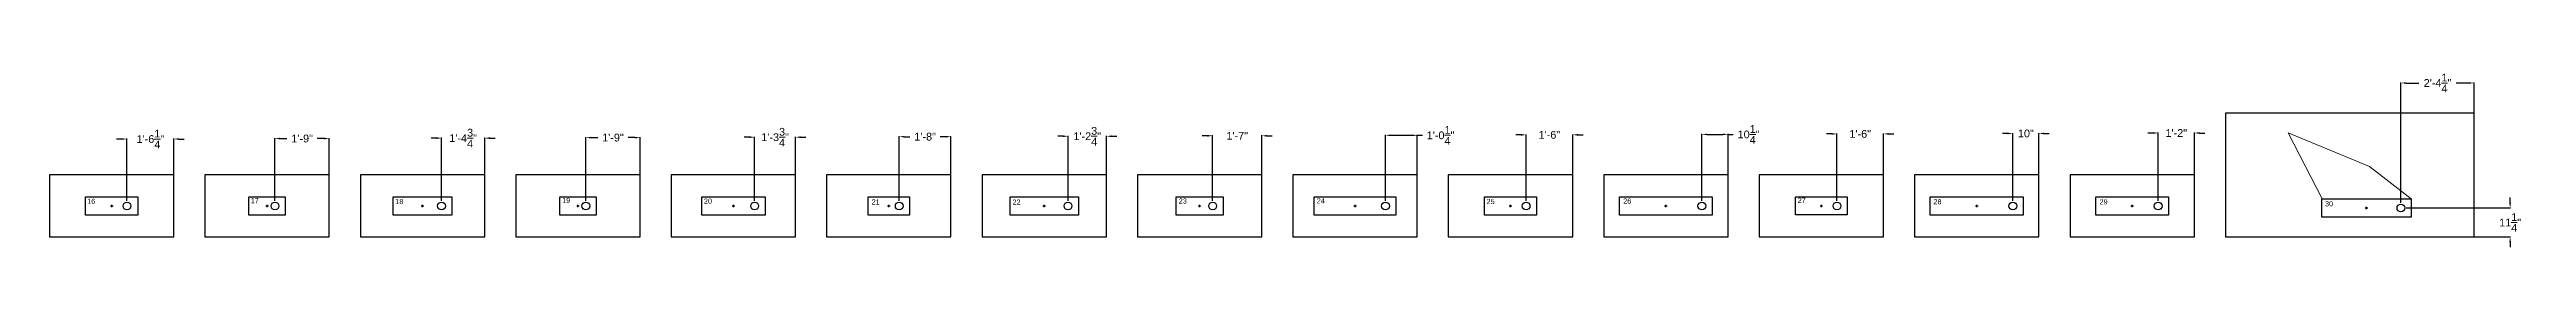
# Model space of a CAD drawing. Header units: inches. Extents: x -1683 to 11264, y -1696 to 4470.
# Drawn here: x 23 to 979, y 906 to 973 of the extents above; entities that cross this region are included whole.
import ezdxf

# ---------------------------------------------------------------- set-up
doc = ezdxf.new("R2010")
doc.units = ezdxf.units.IN
doc.header["$MEASUREMENT"] = 0
doc.header["$PDMODE"] = 2
doc.header["$PDSIZE"] = 0.5
doc.layers.add('Anchoring', color=1, linetype='Continuous')
doc.layers.add('Annotation', color=7, linetype='Continuous', lineweight=9)
doc.styles.get("Standard").update_dxf_attribs({"font": 'Arial.ttf'})
doc.dimstyles.get("Standard").update_dxf_attribs({"dimtxt": 3, "dimasz": 2, "dimexe": 0.18, "dimexo": 2, "dimgap": 2, "dimtad": 0, "dimtih": 1, "dimtoh": 1, "dimzin": 0, "dimdsep": 46, "dimlunit": 4, "dimtxsty": 'Standard', "dimcen": 0.09, "dimadec": 0, "dimazin": 0, "dimtfac": 1, "dimtofl": 0, "dimtmove": 0, "dimatfit": 3, "dimfxl": 1, "dimtolj": 1, "dimtzin": 0, "dimarcsym": 0})

# ---------------------------------------------------------------- blocks, each defined once
blk = doc.blocks.new('*D3049')
at = {"layer": 'Annotation', "color": 0, "lineweight": -2, "transparency": 16777216}
for p, q in [((50.42, 948.08), (48.42, 948.08)), ((52.42, 924.17), (52.42, 948.26)), ((70.55, 924.17), (70.55, 948.26)), ((72.55, 948.08), (74.55, 948.08))]:
    blk.add_line(p, q, dxfattribs=at)
at = {"layer": 'Annotation', "color": 0, "transparency": 16777216}
for points in [[(50.42, 948.42), (50.42, 947.75), (52.42, 948.08)], [(72.55, 948.42), (72.55, 947.75), (70.55, 948.08)]]:
    blk.add_solid(points, dxfattribs=at)
at = {"layer": 'Annotation', "color": 0, "transparency": 16777216, "insert": (61.48, 948.08), "char_height": 3, "attachment_point": 5}
blk.add_mtext('\\A1;1\'-6{\\H1.000000x;\\S1/4;}"', dxfattribs=at)
blk = doc.blocks.new('*D3050')
at = {"layer": 'Annotation', "color": 0, "lineweight": -2, "transparency": 16777216}
for p, q in [((109.57, 924.17), (109.57, 948.44)), ((111.57, 948.26), (114.21, 948.26)), ((128.55, 948.26), (125.91, 948.26)), ((130.55, 924.17), (130.55, 948.44))]:
    blk.add_line(p, q, dxfattribs=at)
at = {"layer": 'Annotation', "color": 0, "transparency": 16777216}
for points in [[(111.57, 948.6), (111.57, 947.93), (109.57, 948.26)], [(128.55, 948.6), (128.55, 947.93), (130.55, 948.26)]]:
    blk.add_solid(points, dxfattribs=at)
at = {"layer": 'Annotation', "color": 0, "transparency": 16777216, "insert": (120.06, 948.26), "char_height": 3, "attachment_point": 5}
blk.add_mtext('\\A1;1\'-9"', dxfattribs=at)
blk = doc.blocks.new('*D3051')
at = {"layer": 'Annotation', "color": 0, "lineweight": -2, "transparency": 16777216}
for p, q in [((171.88, 948.44), (169.88, 948.44)), ((173.88, 924.17), (173.88, 948.62)), ((190.55, 924.17), (190.55, 948.62)), ((192.55, 948.44), (194.55, 948.44))]:
    blk.add_line(p, q, dxfattribs=at)
at = {"layer": 'Annotation', "color": 0, "transparency": 16777216}
for points in [[(171.88, 948.78), (171.88, 948.11), (173.88, 948.44)], [(192.55, 948.78), (192.55, 948.11), (190.55, 948.44)]]:
    blk.add_solid(points, dxfattribs=at)
at = {"layer": 'Annotation', "color": 0, "transparency": 16777216, "insert": (182.22, 948.44), "char_height": 3, "attachment_point": 5}
blk.add_mtext('\\A1;1\'-4{\\H1.000000x;\\S3/4;}"', dxfattribs=at)
blk = doc.blocks.new('*D3052')
at = {"layer": 'Annotation', "color": 0, "lineweight": -2, "transparency": 16777216}
for p, q in [((229.57, 924.17), (229.57, 948.8)), ((231.57, 948.62), (234.21, 948.62)), ((248.55, 948.62), (245.91, 948.62)), ((250.55, 924.17), (250.55, 948.8))]:
    blk.add_line(p, q, dxfattribs=at)
at = {"layer": 'Annotation', "color": 0, "transparency": 16777216}
for points in [[(231.57, 948.96), (231.57, 948.29), (229.57, 948.62)], [(248.55, 948.96), (248.55, 948.29), (250.55, 948.62)]]:
    blk.add_solid(points, dxfattribs=at)
at = {"layer": 'Annotation', "color": 0, "transparency": 16777216, "insert": (240.06, 948.62), "char_height": 3, "attachment_point": 5}
blk.add_mtext('\\A1;1\'-9"', dxfattribs=at)
blk = doc.blocks.new('*D3053')
at = {"layer": 'Annotation', "color": 0, "lineweight": -2, "transparency": 16777216}
for p, q in [((292.74, 948.8), (290.74, 948.8)), ((294.74, 924.17), (294.74, 948.98)), ((310.55, 924.17), (310.55, 948.98)), ((312.55, 948.8), (314.55, 948.8))]:
    blk.add_line(p, q, dxfattribs=at)
at = {"layer": 'Annotation', "color": 0, "transparency": 16777216}
for points in [[(292.74, 949.14), (292.74, 948.47), (294.74, 948.8)], [(312.55, 949.14), (312.55, 948.47), (310.55, 948.8)]]:
    blk.add_solid(points, dxfattribs=at)
at = {"layer": 'Annotation', "color": 0, "transparency": 16777216, "insert": (302.65, 948.8), "char_height": 3, "attachment_point": 5}
blk.add_mtext('\\A1;1\'-3{\\H1.000000x;\\S3/4;}"', dxfattribs=at)
blk = doc.blocks.new('*D3054')
at = {"layer": 'Annotation', "color": 0, "lineweight": -2, "transparency": 16777216}
for p, q in [((350.57, 924.17), (350.57, 949.16)), ((352.57, 948.98), (354.71, 948.98)), ((368.55, 948.98), (366.41, 948.98)), ((370.55, 924.17), (370.55, 949.16))]:
    blk.add_line(p, q, dxfattribs=at)
at = {"layer": 'Annotation', "color": 0, "transparency": 16777216}
for points in [[(352.57, 949.32), (352.57, 948.65), (350.57, 948.98)], [(368.55, 949.32), (368.55, 948.65), (370.55, 948.98)]]:
    blk.add_solid(points, dxfattribs=at)
at = {"layer": 'Annotation', "color": 0, "transparency": 16777216, "insert": (360.56, 948.98), "char_height": 3, "attachment_point": 5}
blk.add_mtext('\\A1;1\'-8"', dxfattribs=at)
blk = doc.blocks.new('*D3055')
at = {"layer": 'Annotation', "color": 0, "lineweight": -2, "transparency": 16777216}
for p, q in [((413.75, 949.16), (411.75, 949.16)), ((415.75, 924.17), (415.75, 949.34)), ((430.55, 924.17), (430.55, 949.34)), ((432.55, 949.16), (434.55, 949.16))]:
    blk.add_line(p, q, dxfattribs=at)
at = {"layer": 'Annotation', "color": 0, "transparency": 16777216}
for points in [[(413.75, 949.5), (413.75, 948.83), (415.75, 949.16)], [(432.55, 949.5), (432.55, 948.83), (430.55, 949.16)]]:
    blk.add_solid(points, dxfattribs=at)
at = {"layer": 'Annotation', "color": 0, "transparency": 16777216, "insert": (423.15, 949.16), "char_height": 3, "attachment_point": 5}
blk.add_mtext('\\A1;1\'-2{\\H1.000000x;\\S3/4;}"', dxfattribs=at)
blk = doc.blocks.new('*D3056')
at = {"layer": 'Annotation', "color": 0, "lineweight": -2, "transparency": 16777216}
for p, q in [((469.57, 949.34), (467.57, 949.34)), ((471.57, 924.17), (471.57, 949.52)), ((490.55, 924.17), (490.55, 949.52)), ((492.55, 949.34), (494.55, 949.34))]:
    blk.add_line(p, q, dxfattribs=at)
at = {"layer": 'Annotation', "color": 0, "transparency": 16777216}
for points in [[(469.57, 949.68), (469.57, 949.01), (471.57, 949.34)], [(492.55, 949.68), (492.55, 949.01), (490.55, 949.34)]]:
    blk.add_solid(points, dxfattribs=at)
at = {"layer": 'Annotation', "color": 0, "transparency": 16777216, "insert": (481.06, 949.34), "char_height": 3, "attachment_point": 5}
blk.add_mtext('\\A1;1\'-7"', dxfattribs=at)
blk = doc.blocks.new('*D3057')
at = {"layer": 'Annotation', "color": 0, "lineweight": -2, "transparency": 16777216}
for p, q in [((538.28, 924.17), (538.28, 949.7)), ((540.28, 949.52), (548.55, 949.52)), ((550.55, 924.17), (550.55, 949.7)), ((550.55, 949.52), (552.55, 949.52))]:
    blk.add_line(p, q, dxfattribs=at)
at = {"layer": 'Annotation', "color": 0, "transparency": 16777216}
for points in [[(540.28, 949.86), (540.28, 949.19), (538.28, 949.52)], [(548.55, 949.86), (548.55, 949.19), (550.55, 949.52)]]:
    blk.add_solid(points, dxfattribs=at)
at = {"layer": 'Annotation', "color": 0, "transparency": 16777216, "insert": (559.54, 949.52), "char_height": 3, "attachment_point": 5}
blk.add_mtext('\\A1;1\'-0{\\H1.000000x;\\S1/4;}"', dxfattribs=at)
blk = doc.blocks.new('*D3058')
at = {"layer": 'Annotation', "color": 0, "lineweight": -2, "transparency": 16777216}
for p, q in [((590.57, 949.7), (588.57, 949.7)), ((592.57, 924.17), (592.57, 949.88)), ((610.55, 924.17), (610.55, 949.88)), ((612.55, 949.7), (614.55, 949.7))]:
    blk.add_line(p, q, dxfattribs=at)
at = {"layer": 'Annotation', "color": 0, "transparency": 16777216}
for points in [[(590.57, 950.04), (590.57, 949.37), (592.57, 949.7)], [(612.55, 950.04), (612.55, 949.37), (610.55, 949.7)]]:
    blk.add_solid(points, dxfattribs=at)
at = {"layer": 'Annotation', "color": 0, "transparency": 16777216, "insert": (601.56, 949.7), "char_height": 3, "attachment_point": 5}
blk.add_mtext('\\A1;1\'-6"', dxfattribs=at)
blk = doc.blocks.new('*D3059')
at = {"layer": 'Annotation', "color": 0, "lineweight": -2, "transparency": 16777216}
for p, q in [((660.42, 924.17), (660.42, 950.06)), ((662.42, 949.88), (668.55, 949.88)), ((670.55, 924.17), (670.55, 950.06)), ((670.55, 949.88), (672.55, 949.88))]:
    blk.add_line(p, q, dxfattribs=at)
at = {"layer": 'Annotation', "color": 0, "transparency": 16777216}
for points in [[(662.42, 950.22), (662.42, 949.55), (660.42, 949.88)], [(668.55, 950.22), (668.55, 949.55), (670.55, 949.88)]]:
    blk.add_solid(points, dxfattribs=at)
at = {"layer": 'Annotation', "color": 0, "transparency": 16777216, "insert": (678.46, 949.88), "char_height": 3, "attachment_point": 5}
blk.add_mtext('\\A1;10{\\H1.000000x;\\S1/4;}"', dxfattribs=at)
blk = doc.blocks.new('*D3060')
at = {"layer": 'Annotation', "color": 0, "lineweight": -2, "transparency": 16777216}
for p, q in [((710.57, 950.06), (708.57, 950.06)), ((712.57, 924.17), (712.57, 950.24)), ((730.55, 924.17), (730.55, 950.24)), ((732.55, 950.06), (734.55, 950.06))]:
    blk.add_line(p, q, dxfattribs=at)
at = {"layer": 'Annotation', "color": 0, "transparency": 16777216}
for points in [[(710.57, 950.4), (710.57, 949.73), (712.57, 950.06)], [(732.55, 950.4), (732.55, 949.73), (730.55, 950.06)]]:
    blk.add_solid(points, dxfattribs=at)
at = {"layer": 'Annotation', "color": 0, "transparency": 16777216, "insert": (721.56, 950.06), "char_height": 3, "attachment_point": 5}
blk.add_mtext('\\A1;1\'-6"', dxfattribs=at)
blk = doc.blocks.new('*D3061')
at = {"layer": 'Annotation', "color": 0, "lineweight": -2, "transparency": 16777216}
for p, q in [((778.47, 950.24), (776.47, 950.24)), ((780.47, 924.17), (780.47, 950.42)), ((790.55, 924.17), (790.55, 950.42)), ((792.55, 950.24), (794.55, 950.24))]:
    blk.add_line(p, q, dxfattribs=at)
at = {"layer": 'Annotation', "color": 0, "transparency": 16777216}
for points in [[(778.47, 950.58), (778.47, 949.91), (780.47, 950.24)], [(792.55, 950.58), (792.55, 949.91), (790.55, 950.24)]]:
    blk.add_solid(points, dxfattribs=at)
at = {"layer": 'Annotation', "color": 0, "transparency": 16777216, "insert": (785.51, 950.24), "char_height": 3, "attachment_point": 5}
blk.add_mtext('\\A1;10"', dxfattribs=at)
blk = doc.blocks.new('*D3062')
at = {"layer": 'Annotation', "color": 0, "lineweight": -2, "transparency": 16777216}
for p, q in [((834.59, 950.42), (832.59, 950.42)), ((836.59, 924.17), (836.59, 950.6)), ((850.55, 924.17), (850.55, 950.6)), ((852.55, 950.42), (854.55, 950.42))]:
    blk.add_line(p, q, dxfattribs=at)
at = {"layer": 'Annotation', "color": 0, "transparency": 16777216}
for points in [[(834.59, 950.76), (834.59, 950.09), (836.59, 950.42)], [(852.55, 950.76), (852.55, 950.09), (850.55, 950.42)]]:
    blk.add_solid(points, dxfattribs=at)
at = {"layer": 'Annotation', "color": 0, "transparency": 16777216, "insert": (843.57, 950.42), "char_height": 3, "attachment_point": 5}
blk.add_mtext('\\A1;1\'-2"', dxfattribs=at)
blk = doc.blocks.new('*D3064')
at = {"layer": 'Annotation', "color": 0, "lineweight": -2, "transparency": 16777216}
for p, q in [((930.28, 923.38), (930.28, 969.96)), ((932.28, 969.78), (937.24, 969.78)), ((956.55, 969.78), (951.59, 969.78)), ((958.55, 923.38), (958.55, 969.96))]:
    blk.add_line(p, q, dxfattribs=at)
at = {"layer": 'Annotation', "color": 0, "transparency": 16777216}
for points in [[(932.28, 970.11), (932.28, 969.45), (930.28, 969.78)], [(956.55, 970.11), (956.55, 969.45), (958.55, 969.78)]]:
    blk.add_solid(points, dxfattribs=at)
at = {"layer": 'Annotation', "color": 0, "transparency": 16777216, "insert": (944.42, 969.78), "char_height": 3, "attachment_point": 5}
blk.add_mtext('\\A1;2\'-4{\\H1.000000x;\\S1/4;}"', dxfattribs=at)
blk = doc.blocks.new('*D3065')
at = {"layer": 'Annotation', "color": 0, "lineweight": -2, "transparency": 16777216}
for p, q in [((932.28, 921.38), (972.62, 921.38)), ((972.44, 923.38), (972.44, 925.38)), ((932.28, 910.17), (972.62, 910.17)), ((972.44, 908.17), (972.44, 906.17))]:
    blk.add_line(p, q, dxfattribs=at)
at = {"layer": 'Annotation', "color": 0, "transparency": 16777216}
for points in [[(972.11, 923.38), (972.78, 923.38), (972.44, 921.38)], [(972.11, 908.17), (972.78, 908.17), (972.44, 910.17)]]:
    blk.add_solid(points, dxfattribs=at)
at = {"layer": 'Annotation', "color": 0, "transparency": 16777216, "insert": (972.44, 915.77), "char_height": 3, "attachment_point": 5}
blk.add_mtext('\\A1;11{\\H1.000000x;\\S1/4;}"', dxfattribs=at)

msp = doc.modelspace()

# ---------------------------------------------------------------- linework, layer by layer
at = {"layer": 'Anchoring'}
for points in [[(862.548, 910.166), (958.548, 910.166), (958.548, 958.166), (862.548, 958.166)], [(22.548, 934.166), (22.548, 910.166), (70.548, 910.166), (70.548, 934.166)], [(82.548, 934.166), (82.548, 910.166), (130.548, 910.166), (130.548, 934.166)], [(142.548, 934.166), (142.548, 910.166), (190.548, 910.166), (190.548, 934.166)], [(202.548, 934.166), (202.548, 910.166), (250.548, 910.166), (250.548, 934.166)], [(262.548, 934.166), (262.548, 910.166), (310.548, 910.166), (310.548, 934.166)], [(322.548, 934.166), (322.548, 910.166), (370.548, 910.166), (370.548, 934.166)], [(382.548, 934.166), (382.548, 910.166), (430.548, 910.166), (430.548, 934.166)], [(442.548, 934.166), (442.548, 910.166), (490.548, 910.166), (490.548, 934.166)], [(502.548, 934.166), (502.548, 910.166), (550.548, 910.166), (550.548, 934.166)], [(562.548, 934.166), (562.548, 910.166), (610.548, 910.166), (610.548, 934.166)], [(622.548, 934.166), (622.548, 910.166), (670.548, 910.166), (670.548, 934.166)], [(682.548, 934.166), (682.548, 910.166), (730.548, 910.166), (730.548, 934.166)], [(742.548, 934.166), (742.548, 910.166), (790.548, 910.166), (790.548, 934.166)], [(802.548, 934.166), (802.548, 910.166), (850.548, 910.166), (850.548, 934.166)], [(36.423, 925.666), (56.673, 925.666), (56.673, 918.666), (36.423, 918.666)], [(99.527, 925.666), (113.569, 925.666), (113.569, 918.666), (99.527, 918.666)], [(155.213, 925.666), (177.883, 925.666), (177.883, 918.666), (155.213, 918.666)], [(219.527, 925.666), (233.569, 925.666), (233.569, 918.666), (219.527, 918.666)], [(274.345, 925.676), (298.752, 925.676), (298.752, 918.655), (274.345, 918.655)], [(338.526, 925.666), (354.57, 925.666), (354.57, 918.666), (338.526, 918.666)], [(393.369, 925.666), (419.727, 925.666), (419.727, 918.666), (393.369, 918.666)], [(457.529, 925.666), (475.567, 925.666), (475.567, 918.666), (457.529, 918.666)], [(510.817, 925.666), (542.279, 925.666), (542.279, 918.666), (510.817, 918.666)], [(576.53, 925.666), (596.566, 925.666), (596.566, 918.666), (576.53, 918.666)], [(628.675, 925.666), (664.421, 925.666), (664.421, 918.666), (628.675, 918.666)], [(696.53, 925.681), (716.566, 925.681), (716.566, 918.681), (696.53, 918.681)], [(748.622, 925.666), (784.474, 925.666), (784.474, 918.666), (748.622, 918.666)], [(812.504, 925.666), (840.592, 925.666), (840.592, 918.666), (812.504, 918.666)], [(899.718, 924.88), (934.283, 924.88), (934.283, 917.88), (899.718, 917.88)]]:
    msp.add_lwpolyline(points, close=True, dxfattribs=at)
at = {"layer": 'Anchoring', "linetype": 'Continuous', "lineweight": 15}
msp.add_lwpolyline([(899.843, 924.88), (934.283, 924.88), (918.129, 937.501), (886.813, 950.451)], close=True, dxfattribs=at)
at = {"layer": 'Anchoring'}
for centre in [(52.421, 922.166), (109.569, 922.166), (173.883, 922.166), (229.569, 922.166), (294.743, 922.166), (350.57, 922.166), (415.751, 922.166), (471.567, 922.166), (538.279, 922.166), (592.566, 922.166), (660.421, 922.166), (712.566, 922.166), (780.474, 922.166), (836.592, 922.166), (930.283, 921.38)]:
    msp.add_circle(centre, 1.5, dxfattribs=at)
for p in [(46.548, 922.166), (106.548, 922.166), (166.548, 922.166), (226.548, 922.166), (286.548, 922.166), (346.548, 922.166), (406.548, 922.166), (466.548, 922.166), (526.548, 922.166), (586.548, 922.166), (646.548, 922.166), (706.548, 922.166), (766.548, 922.166), (826.548, 922.166), (917, 921.38)]:
    msp.add_point(p, dxfattribs=at)

# ---------------------------------------------------------------- texts
at = {"layer": 'Annotation', "char_height": 2, "attachment_point": 1}
for s, insert in [('16', (37.115, 924.993)), ('17', (100.246, 925.237)), ('18', (156.019, 924.889)), ('19', (220.442, 925.289)), ('20', (275.169, 925.037)), ('21', (339.911, 924.724)), ('22', (394.311, 924.656)), ('23', (458.49, 925.086)), ('24', (511.756, 925.15)), ('25', (577.313, 924.893)), ('26', (630.054, 925.07)), ('27', (697.405, 925.329)), ('28', (749.829, 924.801)), ('29', (813.947, 924.764)), ('30', (900.984, 924.023))]:
    msp.add_mtext_dynamic_manual_height_columns(s, width=4, gutter_width=1, heights=[0], dxfattribs=dict(at, insert=insert))

# ---------------------------------------------------------------- dimensions: what is measured, and where the dimension line sits
at = {"layer": 'Annotation'}
for base, p1, p2, picture, middle in [((958.548, 969.7784), (930.2828, 921.3796), (958.548, 921.3796), '*D3064', (944.4154, 969.7784)), ((70.548, 948.085), (52.421, 922.166), (70.548, 922.166), '*D3049', (61.484, 948.085)), ((130.548, 948.265), (109.569, 922.166), (130.548, 922.166), '*D3050', (120.058, 948.265)), ((190.548, 948.4446), (173.8833, 922.1655), (190.548, 922.1655), '*D3051', (182.2157, 948.4446)), ((250.548, 948.625), (229.569, 922.166), (250.548, 922.166), '*D3052', (240.058, 948.625)), ((310.548, 948.8046), (294.7428, 922.1655), (310.548, 922.1655), '*D3053', (302.6454, 948.8046)), ((370.548, 948.985), (350.57, 922.166), (370.548, 922.166), '*D3054', (360.559, 948.985)), ((430.548, 949.165), (415.751, 922.166), (430.548, 922.166), '*D3055', (423.149, 949.165)), ((490.548, 949.345), (471.567, 922.166), (490.548, 922.166), '*D3056', (481.057, 949.345)), ((550.548, 949.525), (538.279, 922.166), (550.548, 922.166), '*D3057', (559.541, 949.525)), ((610.548, 949.705), (592.566, 922.166), (610.548, 922.166), '*D3058', (601.557, 949.705)), ((670.548, 949.885), (660.421, 922.166), (670.548, 922.166), '*D3059', (678.457, 949.885)), ((730.548, 950.065), (712.566, 922.166), (730.548, 922.166), '*D3060', (721.557, 950.065)), ((790.548, 950.245), (780.474, 922.166), (790.548, 922.166), '*D3061', (785.511, 950.245)), ((850.548, 950.425), (836.592, 922.166), (850.548, 922.166), '*D3062', (843.57, 950.425))]:
    dim = msp.add_linear_dim(base=base, p1=p1, p2=p2, dimstyle='Standard', dxfattribs=at)
    dim.commit()
    dim.dimension.update_dxf_attribs({"geometry": picture, "text_midpoint": middle})
dim = msp.add_linear_dim(base=(972.443, 910.166), p1=(930.283, 921.38), p2=(930.283, 910.166), angle=90, dimstyle='Standard', dxfattribs=at)
dim.commit()
dim.dimension.update_dxf_attribs({"geometry": '*D3065', "text_midpoint": (972.443, 915.773)})

doc.saveas('drawing.dxf')
